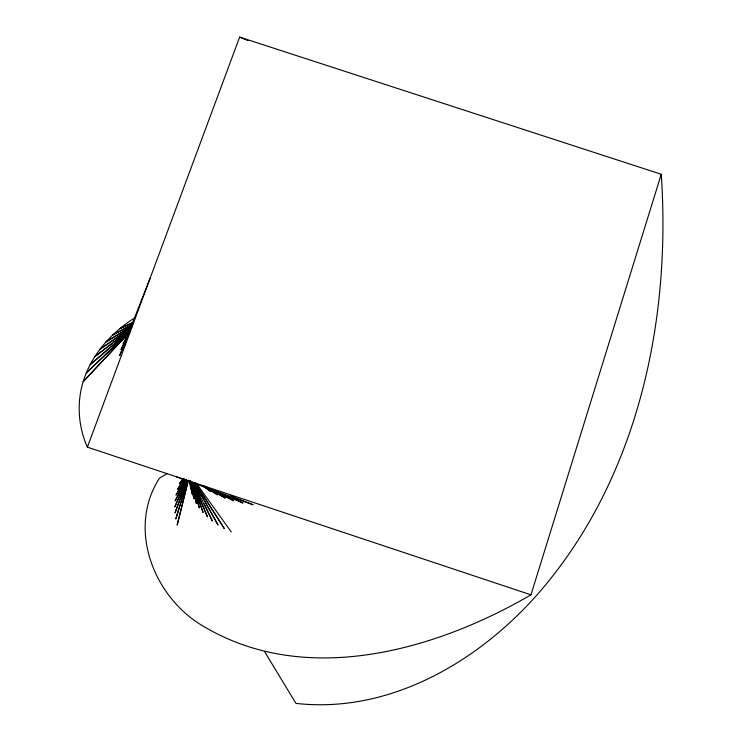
<?xml version="1.0" encoding="UTF-8"?>
<svg xmlns="http://www.w3.org/2000/svg" width="742" height="742" viewBox="0 0 742 742"><rect width="100%" height="100%" fill="white"/><g stroke="black" fill="none" stroke-linecap="round" stroke-linejoin="round"><path stroke-width="1.11" d="M189.943 480.779L189.887 484.192L189.776 480.742M188.301 480.185L177.171 525.058L188.162 481.289M187.448 480.835L175.789 518.973L187.392 481.91M530.975 594.834L661.252 174.268L239.657 37.1L87.389 447.148L530.975 594.834C435.795 650.215 307.336 686.99 205.451 627.454C154.688 599.471 126.186 529.538 159.521 478.117L167.377 473.479M186.798 480.593L175.001 512.917L186.761 481.725M150.236 277.888L119.675 355.576L125.704 341.839M186.576 479.286L174.778 506.907L186.53 480.454M133.412 322.418L121.002 349.658L125.175 341.468M185.676 479.508L175.121 500.971L186.103 479.61M126.214 339.419L127.253 337.378M129.971 330.7L123.098 343.889L128.867 334.011M184.406 480.13L175.993 495.146L184.174 481.243M184.192 478.711L177.394 489.46L183.71 479.981M182.588 479.276L179.286 483.923L182.736 479.332M129.627 332.026L83.16 381.666C76.584 403.101 78.281 426.706 87.389 447.148M129.655 332.203L83.16 381.666C91.526 354.435 111.652 332.091 135.638 317.363M129.229 331.72L86.239 373.041L118.683 342.183M120.343 340.597L129.498 331.897M129.822 330.385L90.107 364.721L130.267 330.561M131.223 328.4L94.716 356.726L112.042 343.583M113.869 342.201L124.814 333.891M132.178 326.786L100.031 349.111L123.729 333.112M126.576 331.192L131.315 327.992M131.371 326.183L106.004 341.877L130.536 327.213M132.66 324.078L112.599 335.069L131.826 324.968M133.133 322.278L119.759 328.697L133.282 322.52M175.594 476.512L253.133 504.783L230.567 495.823M239.657 37.1L247.976 40.578M201.954 485.491L243.033 503.03L232.626 498.207M227.423 495.795L230.539 497.242M206.016 487.123L233.739 500.767L223.565 495.331M216.441 491.529L218.482 492.614M204.3 486.307L225.243 498.049L213.51 490.898M209.596 488.514L211.553 489.701M204.022 486.362L217.536 494.923L211.841 490.991M206.146 487.067L209.94 489.683M202.093 485.398L210.598 491.445L204.263 486.52M196.352 483.302L231.309 532.005M195.1 482.931L224.353 528.647L195.461 483.051M264.56 651.569L295.937 703.388C391.21 714.203 482.022 659.675 541.92 589.25C638.361 475.622 671.13 320.192 661.252 174.268M194.098 482.699L218.055 524.984L200.247 492.911M195.239 483.886L199.134 490.907M193.115 482.263L212.425 521.051L203.976 503.512M195.035 484.943L200.006 495.257M192.466 482.272L207.454 516.877L194.367 485.138M191.965 482.43L203.113 512.518L193.013 483.311M191.223 481.651L199.412 507.992L193.82 488.153M190.666 480.983L196.324 503.345L192.382 485.426M190.49 481.577L193.847 498.615L192.215 488.403M191.482 483.867L191.853 486.131M190.193 481.391L191.955 493.82L191.26 486.947M190.796 482.365L191.028 484.656M189.943 481.02L190.648 489.006L190.444 484.387"/></g></svg>
